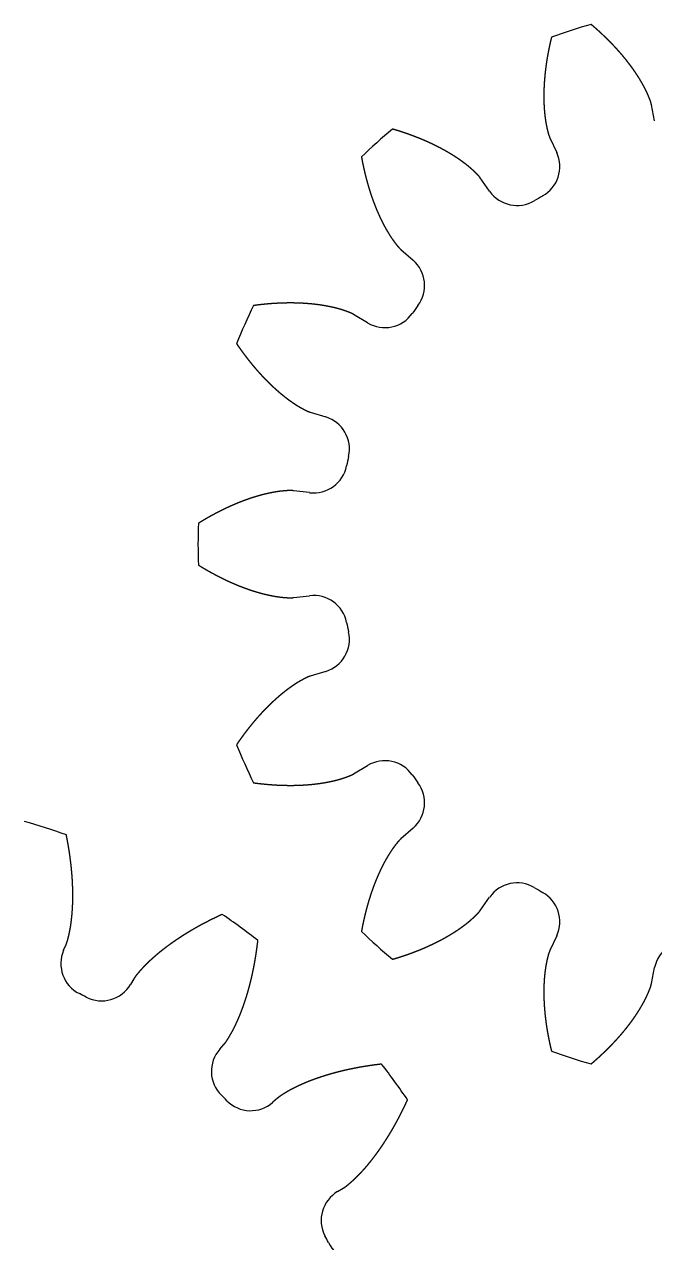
# Model space of a CAD drawing. Header units: millimetres. Extents: x -90 to 11, y -92 to 11.
# Drawn here: x -47.5 to -17.7, y -47 to 10.5 of the extents above; entities that cross this region are included whole.
import ezdxf

# ---------------------------------------------------------------- set-up
doc = ezdxf.new("R2010")
doc.units = ezdxf.units.MM
doc.layers.get('0').update_dxf_attribs({"linetype": 'CONTINUOUS'})

msp = doc.modelspace()

# ---------------------------------------------------------------- linework, layer by layer
for p, q in [((-17.721, 5.939), (-17.87, 6.694)), ((-22.669, 5.134), (-22.347, 4.436)), ((-25.511, 2.609), (-25.954, 3.238)), ((-29.704, -0.139), (-29.125, -0.645)), ((-31.273, -3.601), (-31.934, -3.207)), ((-33.986, -7.817), (-33.252, -8.045)), ((-34.011, -11.619), (-34.775, -11.527)), ((-34.775, -16.574), (-34.011, -16.482)), ((-33.252, -20.057), (-33.986, -20.284)), ((-31.934, -24.894), (-31.273, -24.5)), ((-29.125, -27.456), (-29.704, -27.962)), ((-25.954, -31.339), (-25.511, -30.711)), ((-22.347, -32.538), (-22.669, -33.235)), ((-45.627, -33.22), (-45.508, -32.944)), ((-17.87, -34.795), (-17.721, -34.041)), ((-42.313, -34.572), (-42.466, -34.83)), ((-38.255, -37.89), (-38.057, -37.665)), ((-35.522, -40.2), (-35.747, -40.398)), ((-32.688, -44.609), (-32.43, -44.456))]:
    msp.add_line(p, q)
for centre, radius, start, end in [((-13.783, -14.051), 25.5, 105.78773, 110.21227), ((-13.783, -14.051), 25.5, 129.78773, 134.21227), ((-23.787, 3.77), 1.588, -60.68977, 24.82449), ((-24.213, 3.524), 1.588, 215.17551, 300.68977), ((-13.783, -14.051), 18.849, 119.31023, 120.68977), ((-30.171, -1.84), 1.587, -36.68977, 48.82449), ((-13.783, -14.051), 25.5, 153.78773, 158.21227), ((-13.783, -14.051), 18.849, 143.31023, 144.68977), ((-30.46, -2.238), 1.588, 239.17551, 324.68977), ((-33.72, -9.561), 1.587, -12.68977, 72.82449), ((-13.783, -14.051), 18.849, 167.31023, 168.68977), ((-33.823, -10.043), 1.588, 263.17551, 348.68977), ((-13.783, -14.051), 25.5, 177.78773, 182.21227), ((-33.823, -18.059), 1.588, 11.31023, 96.82449), ((-13.783, -14.051), 18.849, 191.31023, 192.68977), ((-33.72, -18.54), 1.587, -72.82449, 12.68977), ((-13.783, -14.051), 25.5, 201.78773, 206.21227), ((-30.46, -25.863), 1.588, 35.31023, 120.82449), ((-13.783, -14.051), 18.849, 215.31023, 216.68977), ((-30.171, -26.261), 1.587, -48.82449, 36.68977), ((-56.683, -58.826), 33, 70.19029, 73.80971), ((-24.213, -31.625), 1.587, 59.31023, 144.82449), ((-13.783, -14.051), 18.849, 239.31023, 240.68977), ((-23.787, -31.871), 1.587, -24.82449, 60.68977), ((-56.683, -58.826), 33, 52.19029, 55.80971), ((-13.783, -14.051), 25.5, 225.78773, 230.21227), ((-16.164, -34.348), 1.588, 83.31023, 168.82449), ((-44.169, -33.849), 1.588, 156.67479, 243.38815), ((-43.832, -34.02), 1.588, 242.61185, 329.32521), ((-56.683, -58.826), 26.349, 62.61185, 63.38815), ((-37.063, -38.938), 1.588, 138.67479, 225.38815), ((-13.783, -14.051), 25.5, 249.78773, 254.21227), ((-56.683, -58.826), 33, 34.19029, 37.80971), ((-56.683, -58.826), 26.349, 44.61185, 45.38815), ((-36.795, -39.206), 1.588, 224.61185, 311.32521), ((-31.878, -45.974), 1.588, 120.67479, 207.38815), ((-56.683, -58.826), 26.349, 26.61185, 27.38815), ((-31.706, -46.312), 1.588, 206.61185, 293.32521)]:
    msp.add_arc(centre, radius, start, end)
for points in [[(-17.87, 6.694), (-17.872, 6.706), (-17.878, 6.732), (-17.887, 6.769), (-17.901, 6.819), (-17.922, 6.88), (-17.945, 6.941), (-17.969, 7.001), (-17.994, 7.061), (-18.019, 7.122), (-18.044, 7.182), (-18.071, 7.241), (-18.098, 7.301), (-18.126, 7.36), (-18.155, 7.419), (-18.186, 7.478), (-18.217, 7.536), (-18.248, 7.594), (-18.28, 7.653), (-18.313, 7.71), (-18.346, 7.768), (-18.38, 7.825), (-18.414, 7.883), (-18.449, 7.94), (-18.485, 7.997), (-18.521, 8.053), (-18.558, 8.11), (-18.595, 8.166), (-18.633, 8.222), (-18.671, 8.278), (-18.71, 8.333), (-18.749, 8.389), (-18.789, 8.444), (-18.829, 8.499), (-18.87, 8.554), (-18.911, 8.608), (-18.953, 8.663), (-18.995, 8.717), (-19.038, 8.771), (-19.081, 8.825), (-19.124, 8.878), (-19.168, 8.932), (-19.212, 8.985), (-19.257, 9.038), (-19.302, 9.091), (-19.348, 9.143), (-19.394, 9.196), (-19.44, 9.248), (-19.487, 9.3), (-19.534, 9.352), (-19.582, 9.404), (-19.63, 9.455), (-19.678, 9.506), (-19.727, 9.557), (-19.776, 9.608), (-19.825, 9.659), (-19.875, 9.709), (-19.925, 9.759), (-19.976, 9.809), (-20.027, 9.859), (-20.078, 9.909), (-20.13, 9.958), (-20.182, 10.007), (-20.234, 10.056), (-20.287, 10.105), (-20.34, 10.153), (-20.393, 10.202), (-20.447, 10.25), (-20.501, 10.298), (-20.555, 10.346), (-20.61, 10.393), (-20.654, 10.431), (-20.687, 10.459), (-20.71, 10.478), (-20.721, 10.487)], [(-22.593, 9.879), (-22.596, 9.865), (-22.603, 9.837), (-22.614, 9.794), (-22.627, 9.738), (-22.643, 9.667), (-22.659, 9.597), (-22.675, 9.526), (-22.69, 9.455), (-22.705, 9.385), (-22.719, 9.315), (-22.733, 9.244), (-22.747, 9.174), (-22.76, 9.103), (-22.773, 9.033), (-22.785, 8.963), (-22.797, 8.893), (-22.809, 8.822), (-22.82, 8.752), (-22.83, 8.682), (-22.841, 8.612), (-22.85, 8.542), (-22.86, 8.472), (-22.869, 8.402), (-22.877, 8.333), (-22.886, 8.263), (-22.893, 8.193), (-22.901, 8.124), (-22.907, 8.054), (-22.914, 7.985), (-22.92, 7.915), (-22.925, 7.846), (-22.93, 7.777), (-22.935, 7.708), (-22.939, 7.639), (-22.942, 7.57), (-22.946, 7.501), (-22.948, 7.432), (-22.951, 7.364), (-22.952, 7.295), (-22.953, 7.227), (-22.954, 7.159), (-22.954, 7.09), (-22.954, 7.022), (-22.953, 6.954), (-22.952, 6.887), (-22.95, 6.819), (-22.948, 6.752), (-22.945, 6.684), (-22.942, 6.617), (-22.938, 6.55), (-22.933, 6.483), (-22.928, 6.416), (-22.922, 6.35), (-22.916, 6.283), (-22.909, 6.217), (-22.901, 6.151), (-22.893, 6.085), (-22.884, 6.02), (-22.875, 5.954), (-22.865, 5.889), (-22.854, 5.824), (-22.842, 5.76), (-22.829, 5.695), (-22.815, 5.632), (-22.801, 5.568), (-22.786, 5.504), (-22.77, 5.441), (-22.754, 5.378), (-22.737, 5.316), (-22.718, 5.254), (-22.7, 5.205), (-22.685, 5.17), (-22.675, 5.146), (-22.669, 5.134)], [(-25.954, 3.238), (-25.962, 3.248), (-25.977, 3.269), (-26, 3.3), (-26.034, 3.339), (-26.077, 3.387), (-26.123, 3.433), (-26.169, 3.479), (-26.217, 3.524), (-26.264, 3.568), (-26.312, 3.613), (-26.36, 3.656), (-26.409, 3.7), (-26.459, 3.742), (-26.51, 3.784), (-26.561, 3.826), (-26.613, 3.867), (-26.666, 3.907), (-26.719, 3.947), (-26.772, 3.986), (-26.826, 4.026), (-26.88, 4.064), (-26.935, 4.103), (-26.99, 4.141), (-27.046, 4.178), (-27.102, 4.215), (-27.159, 4.251), (-27.215, 4.288), (-27.273, 4.323), (-27.33, 4.359), (-27.388, 4.394), (-27.447, 4.429), (-27.506, 4.463), (-27.565, 4.497), (-27.624, 4.53), (-27.684, 4.563), (-27.744, 4.596), (-27.805, 4.628), (-27.866, 4.66), (-27.927, 4.692), (-27.988, 4.723), (-28.05, 4.754), (-28.112, 4.785), (-28.175, 4.815), (-28.238, 4.845), (-28.301, 4.875), (-28.364, 4.904), (-28.427, 4.933), (-28.491, 4.961), (-28.556, 4.989), (-28.62, 5.017), (-28.685, 5.045), (-28.75, 5.072), (-28.815, 5.099), (-28.88, 5.125), (-28.946, 5.151), (-29.012, 5.177), (-29.079, 5.202), (-29.145, 5.227), (-29.212, 5.252), (-29.279, 5.277), (-29.346, 5.301), (-29.414, 5.325), (-29.481, 5.348), (-29.549, 5.371), (-29.618, 5.394), (-29.686, 5.416), (-29.755, 5.438), (-29.824, 5.46), (-29.893, 5.482), (-29.962, 5.503), (-30.018, 5.52), (-30.06, 5.532), (-30.087, 5.54), (-30.101, 5.544)], [(-31.564, 4.227), (-31.562, 4.212), (-31.557, 4.184), (-31.549, 4.141), (-31.538, 4.084), (-31.524, 4.013), (-31.51, 3.942), (-31.496, 3.871), (-31.481, 3.8), (-31.466, 3.73), (-31.45, 3.66), (-31.434, 3.59), (-31.418, 3.52), (-31.401, 3.45), (-31.384, 3.381), (-31.367, 3.312), (-31.35, 3.243), (-31.331, 3.174), (-31.313, 3.105), (-31.294, 3.037), (-31.275, 2.969), (-31.256, 2.901), (-31.236, 2.833), (-31.216, 2.766), (-31.195, 2.698), (-31.174, 2.631), (-31.153, 2.565), (-31.131, 2.498), (-31.109, 2.432), (-31.087, 2.366), (-31.064, 2.3), (-31.041, 2.235), (-31.017, 2.169), (-30.993, 2.104), (-30.969, 2.04), (-30.944, 1.975), (-30.919, 1.911), (-30.894, 1.847), (-30.868, 1.784), (-30.842, 1.72), (-30.815, 1.657), (-30.788, 1.595), (-30.76, 1.532), (-30.732, 1.47), (-30.704, 1.408), (-30.675, 1.347), (-30.646, 1.286), (-30.617, 1.225), (-30.587, 1.165), (-30.556, 1.105), (-30.525, 1.045), (-30.494, 0.986), (-30.462, 0.927), (-30.43, 0.869), (-30.397, 0.811), (-30.363, 0.753), (-30.33, 0.696), (-30.295, 0.639), (-30.261, 0.583), (-30.226, 0.527), (-30.19, 0.471), (-30.153, 0.416), (-30.116, 0.362), (-30.078, 0.309), (-30.04, 0.256), (-30, 0.204), (-29.961, 0.152), (-29.921, 0.1), (-29.881, 0.049), (-29.84, -0.001), (-29.797, -0.049), (-29.761, -0.086), (-29.733, -0.113), (-29.714, -0.13), (-29.704, -0.139)], [(-31.934, -3.207), (-31.945, -3.201), (-31.967, -3.188), (-32.001, -3.169), (-32.048, -3.147), (-32.107, -3.121), (-32.167, -3.098), (-32.228, -3.075), (-32.29, -3.053), (-32.351, -3.032), (-32.413, -3.011), (-32.475, -2.99), (-32.538, -2.971), (-32.6, -2.952), (-32.664, -2.934), (-32.728, -2.917), (-32.792, -2.901), (-32.856, -2.886), (-32.921, -2.871), (-32.986, -2.856), (-33.051, -2.842), (-33.116, -2.829), (-33.182, -2.816), (-33.247, -2.804), (-33.313, -2.793), (-33.38, -2.782), (-33.446, -2.771), (-33.513, -2.761), (-33.58, -2.752), (-33.647, -2.743), (-33.714, -2.735), (-33.782, -2.727), (-33.849, -2.719), (-33.917, -2.712), (-33.985, -2.706), (-34.053, -2.7), (-34.122, -2.695), (-34.19, -2.69), (-34.259, -2.685), (-34.327, -2.681), (-34.396, -2.678), (-34.465, -2.674), (-34.535, -2.672), (-34.604, -2.67), (-34.673, -2.668), (-34.743, -2.666), (-34.813, -2.665), (-34.883, -2.665), (-34.953, -2.665), (-35.023, -2.665), (-35.093, -2.666), (-35.163, -2.667), (-35.234, -2.669), (-35.304, -2.671), (-35.375, -2.674), (-35.445, -2.676), (-35.516, -2.68), (-35.587, -2.683), (-35.658, -2.688), (-35.729, -2.692), (-35.8, -2.697), (-35.872, -2.702), (-35.943, -2.708), (-36.014, -2.714), (-36.086, -2.721), (-36.157, -2.728), (-36.229, -2.735), (-36.301, -2.743), (-36.373, -2.751), (-36.444, -2.759), (-36.516, -2.768), (-36.574, -2.776), (-36.617, -2.781), (-36.646, -2.785), (-36.66, -2.787)], [(-37.461, -4.586), (-37.453, -4.598), (-37.437, -4.622), (-37.412, -4.658), (-37.379, -4.706), (-37.337, -4.765), (-37.296, -4.824), (-37.254, -4.883), (-37.211, -4.941), (-37.169, -5), (-37.126, -5.057), (-37.083, -5.115), (-37.04, -5.172), (-36.996, -5.229), (-36.953, -5.285), (-36.909, -5.342), (-36.865, -5.397), (-36.82, -5.453), (-36.775, -5.508), (-36.731, -5.563), (-36.685, -5.618), (-36.64, -5.672), (-36.594, -5.725), (-36.548, -5.779), (-36.502, -5.832), (-36.456, -5.885), (-36.409, -5.937), (-36.362, -5.989), (-36.315, -6.04), (-36.268, -6.092), (-36.221, -6.143), (-36.173, -6.193), (-36.125, -6.243), (-36.076, -6.293), (-36.028, -6.342), (-35.979, -6.391), (-35.93, -6.439), (-35.881, -6.487), (-35.831, -6.535), (-35.781, -6.582), (-35.731, -6.628), (-35.681, -6.675), (-35.631, -6.72), (-35.58, -6.766), (-35.529, -6.811), (-35.478, -6.855), (-35.426, -6.899), (-35.374, -6.942), (-35.322, -6.985), (-35.27, -7.028), (-35.218, -7.07), (-35.165, -7.111), (-35.112, -7.152), (-35.059, -7.192), (-35.005, -7.232), (-34.951, -7.271), (-34.897, -7.309), (-34.843, -7.347), (-34.788, -7.385), (-34.733, -7.422), (-34.678, -7.458), (-34.622, -7.493), (-34.566, -7.527), (-34.51, -7.56), (-34.453, -7.593), (-34.396, -7.625), (-34.339, -7.656), (-34.282, -7.687), (-34.224, -7.717), (-34.166, -7.746), (-34.107, -7.773), (-34.06, -7.793), (-34.023, -7.806), (-33.999, -7.814), (-33.986, -7.817)], [(-34.775, -11.527), (-34.788, -11.526), (-34.813, -11.523), (-34.852, -11.52), (-34.904, -11.519), (-34.968, -11.519), (-35.033, -11.522), (-35.098, -11.526), (-35.163, -11.531), (-35.228, -11.537), (-35.293, -11.543), (-35.358, -11.549), (-35.423, -11.557), (-35.488, -11.565), (-35.553, -11.575), (-35.618, -11.585), (-35.683, -11.597), (-35.748, -11.609), (-35.814, -11.621), (-35.879, -11.635), (-35.944, -11.648), (-36.009, -11.663), (-36.074, -11.678), (-36.139, -11.693), (-36.204, -11.71), (-36.269, -11.727), (-36.334, -11.744), (-36.399, -11.762), (-36.464, -11.781), (-36.529, -11.8), (-36.594, -11.82), (-36.659, -11.84), (-36.723, -11.861), (-36.788, -11.882), (-36.853, -11.904), (-36.917, -11.926), (-36.982, -11.949), (-37.047, -11.972), (-37.111, -11.996), (-37.176, -12.02), (-37.24, -12.045), (-37.304, -12.07), (-37.369, -12.096), (-37.433, -12.122), (-37.497, -12.149), (-37.561, -12.176), (-37.625, -12.203), (-37.689, -12.231), (-37.753, -12.26), (-37.817, -12.289), (-37.881, -12.318), (-37.945, -12.348), (-38.008, -12.378), (-38.072, -12.408), (-38.135, -12.439), (-38.199, -12.471), (-38.262, -12.503), (-38.325, -12.535), (-38.389, -12.567), (-38.452, -12.601), (-38.515, -12.634), (-38.578, -12.668), (-38.64, -12.702), (-38.703, -12.737), (-38.766, -12.772), (-38.828, -12.807), (-38.891, -12.843), (-38.953, -12.879), (-39.016, -12.916), (-39.078, -12.953), (-39.14, -12.99), (-39.19, -13.021), (-39.227, -13.043), (-39.251, -13.059), (-39.264, -13.066)], [(-39.264, -15.035), (-39.251, -15.043), (-39.227, -15.058), (-39.19, -15.081), (-39.14, -15.111), (-39.078, -15.148), (-39.016, -15.185), (-38.953, -15.222), (-38.891, -15.258), (-38.828, -15.294), (-38.766, -15.329), (-38.703, -15.364), (-38.64, -15.399), (-38.578, -15.433), (-38.515, -15.467), (-38.452, -15.501), (-38.389, -15.534), (-38.325, -15.566), (-38.262, -15.599), (-38.199, -15.631), (-38.135, -15.662), (-38.072, -15.693), (-38.008, -15.723), (-37.945, -15.754), (-37.881, -15.783), (-37.817, -15.813), (-37.753, -15.841), (-37.689, -15.87), (-37.625, -15.898), (-37.561, -15.925), (-37.497, -15.952), (-37.433, -15.979), (-37.369, -16.005), (-37.304, -16.031), (-37.24, -16.056), (-37.176, -16.081), (-37.111, -16.105), (-37.047, -16.129), (-36.982, -16.152), (-36.917, -16.175), (-36.853, -16.197), (-36.788, -16.219), (-36.723, -16.24), (-36.659, -16.261), (-36.594, -16.281), (-36.529, -16.301), (-36.464, -16.32), (-36.399, -16.339), (-36.334, -16.357), (-36.269, -16.375), (-36.204, -16.392), (-36.139, -16.408), (-36.074, -16.424), (-36.009, -16.439), (-35.944, -16.453), (-35.879, -16.467), (-35.814, -16.48), (-35.748, -16.493), (-35.683, -16.505), (-35.618, -16.516), (-35.553, -16.526), (-35.488, -16.536), (-35.423, -16.545), (-35.358, -16.552), (-35.293, -16.559), (-35.228, -16.565), (-35.163, -16.57), (-35.098, -16.575), (-35.033, -16.579), (-34.968, -16.582), (-34.904, -16.583), (-34.852, -16.581), (-34.813, -16.578), (-34.788, -16.575), (-34.775, -16.574)], [(-33.986, -20.284), (-33.999, -20.288), (-34.023, -20.296), (-34.06, -20.309), (-34.107, -20.328), (-34.166, -20.355), (-34.224, -20.384), (-34.282, -20.414), (-34.339, -20.445), (-34.396, -20.476), (-34.453, -20.508), (-34.51, -20.541), (-34.566, -20.574), (-34.622, -20.608), (-34.678, -20.644), (-34.733, -20.68), (-34.788, -20.717), (-34.843, -20.754), (-34.897, -20.792), (-34.951, -20.831), (-35.005, -20.87), (-35.059, -20.909), (-35.112, -20.949), (-35.165, -20.99), (-35.218, -21.032), (-35.27, -21.074), (-35.322, -21.116), (-35.374, -21.159), (-35.426, -21.202), (-35.478, -21.246), (-35.529, -21.291), (-35.58, -21.336), (-35.631, -21.381), (-35.681, -21.427), (-35.731, -21.473), (-35.781, -21.52), (-35.831, -21.567), (-35.881, -21.614), (-35.93, -21.662), (-35.979, -21.711), (-36.028, -21.759), (-36.076, -21.809), (-36.125, -21.858), (-36.173, -21.908), (-36.221, -21.959), (-36.268, -22.01), (-36.315, -22.061), (-36.362, -22.112), (-36.409, -22.164), (-36.456, -22.217), (-36.502, -22.269), (-36.548, -22.322), (-36.594, -22.376), (-36.64, -22.43), (-36.685, -22.484), (-36.731, -22.538), (-36.775, -22.593), (-36.82, -22.648), (-36.865, -22.704), (-36.909, -22.76), (-36.953, -22.816), (-36.996, -22.872), (-37.04, -22.929), (-37.083, -22.986), (-37.126, -23.044), (-37.169, -23.102), (-37.211, -23.16), (-37.254, -23.218), (-37.296, -23.277), (-37.337, -23.336), (-37.379, -23.396), (-37.412, -23.443), (-37.437, -23.479), (-37.453, -23.503), (-37.461, -23.515)], [(-36.66, -25.314), (-36.646, -25.316), (-36.617, -25.32), (-36.574, -25.326), (-36.516, -25.333), (-36.444, -25.342), (-36.373, -25.35), (-36.301, -25.358), (-36.229, -25.366), (-36.157, -25.373), (-36.086, -25.38), (-36.014, -25.387), (-35.943, -25.393), (-35.872, -25.399), (-35.8, -25.404), (-35.729, -25.409), (-35.658, -25.414), (-35.587, -25.418), (-35.516, -25.422), (-35.445, -25.425), (-35.375, -25.428), (-35.304, -25.43), (-35.234, -25.432), (-35.163, -25.434), (-35.093, -25.435), (-35.023, -25.436), (-34.953, -25.436), (-34.883, -25.436), (-34.813, -25.436), (-34.743, -25.435), (-34.673, -25.434), (-34.604, -25.432), (-34.535, -25.429), (-34.465, -25.427), (-34.396, -25.424), (-34.327, -25.42), (-34.259, -25.416), (-34.19, -25.412), (-34.122, -25.407), (-34.053, -25.401), (-33.985, -25.395), (-33.917, -25.389), (-33.849, -25.382), (-33.782, -25.374), (-33.714, -25.367), (-33.647, -25.358), (-33.58, -25.349), (-33.513, -25.34), (-33.446, -25.33), (-33.38, -25.32), (-33.313, -25.309), (-33.247, -25.297), (-33.182, -25.285), (-33.116, -25.272), (-33.051, -25.259), (-32.986, -25.245), (-32.921, -25.231), (-32.856, -25.216), (-32.792, -25.2), (-32.728, -25.184), (-32.664, -25.167), (-32.6, -25.149), (-32.538, -25.131), (-32.475, -25.111), (-32.413, -25.091), (-32.351, -25.07), (-32.29, -25.048), (-32.228, -25.026), (-32.167, -25.004), (-32.107, -24.98), (-32.048, -24.954), (-32.001, -24.932), (-31.967, -24.913), (-31.945, -24.901), (-31.934, -24.894)], [(-45.508, -32.944), (-45.502, -32.931), (-45.491, -32.905), (-45.476, -32.866), (-45.458, -32.812), (-45.438, -32.744), (-45.419, -32.675), (-45.402, -32.606), (-45.386, -32.536), (-45.37, -32.467), (-45.355, -32.397), (-45.34, -32.327), (-45.326, -32.256), (-45.313, -32.186), (-45.301, -32.115), (-45.29, -32.044), (-45.28, -31.972), (-45.27, -31.9), (-45.261, -31.828), (-45.253, -31.756), (-45.245, -31.684), (-45.237, -31.612), (-45.231, -31.539), (-45.224, -31.466), (-45.219, -31.393), (-45.214, -31.32), (-45.209, -31.247), (-45.205, -31.174), (-45.202, -31.1), (-45.199, -31.027), (-45.197, -30.953), (-45.195, -30.879), (-45.194, -30.805), (-45.193, -30.731), (-45.192, -30.657), (-45.192, -30.582), (-45.193, -30.508), (-45.194, -30.433), (-45.196, -30.359), (-45.198, -30.284), (-45.2, -30.209), (-45.203, -30.134), (-45.206, -30.059), (-45.21, -29.984), (-45.214, -29.909), (-45.219, -29.834), (-45.224, -29.758), (-45.229, -29.683), (-45.235, -29.607), (-45.242, -29.532), (-45.249, -29.456), (-45.256, -29.381), (-45.263, -29.305), (-45.271, -29.229), (-45.28, -29.153), (-45.289, -29.077), (-45.298, -29.001), (-45.308, -28.925), (-45.318, -28.849), (-45.328, -28.773), (-45.339, -28.696), (-45.35, -28.62), (-45.362, -28.544), (-45.374, -28.468), (-45.386, -28.391), (-45.399, -28.315), (-45.412, -28.238), (-45.426, -28.162), (-45.44, -28.085), (-45.454, -28.009), (-45.469, -27.932), (-45.481, -27.871), (-45.49, -27.825), (-45.496, -27.794), (-45.499, -27.779)], [(-29.704, -27.962), (-29.714, -27.971), (-29.733, -27.988), (-29.761, -28.015), (-29.797, -28.052), (-29.84, -28.101), (-29.881, -28.151), (-29.921, -28.202), (-29.961, -28.253), (-30, -28.305), (-30.04, -28.357), (-30.078, -28.41), (-30.116, -28.464), (-30.153, -28.518), (-30.19, -28.572), (-30.226, -28.628), (-30.261, -28.684), (-30.295, -28.74), (-30.33, -28.797), (-30.363, -28.854), (-30.397, -28.912), (-30.43, -28.97), (-30.462, -29.028), (-30.494, -29.087), (-30.525, -29.146), (-30.556, -29.206), (-30.587, -29.266), (-30.617, -29.327), (-30.646, -29.387), (-30.675, -29.448), (-30.704, -29.51), (-30.732, -29.571), (-30.76, -29.634), (-30.788, -29.696), (-30.815, -29.759), (-30.842, -29.822), (-30.868, -29.885), (-30.894, -29.948), (-30.919, -30.012), (-30.944, -30.076), (-30.969, -30.141), (-30.993, -30.206), (-31.017, -30.271), (-31.041, -30.336), (-31.064, -30.401), (-31.087, -30.467), (-31.109, -30.533), (-31.131, -30.599), (-31.153, -30.666), (-31.174, -30.733), (-31.195, -30.8), (-31.216, -30.867), (-31.236, -30.934), (-31.256, -31.002), (-31.275, -31.07), (-31.294, -31.138), (-31.313, -31.206), (-31.331, -31.275), (-31.35, -31.344), (-31.367, -31.413), (-31.384, -31.482), (-31.401, -31.552), (-31.418, -31.621), (-31.434, -31.691), (-31.45, -31.761), (-31.466, -31.831), (-31.481, -31.902), (-31.496, -31.972), (-31.51, -32.043), (-31.524, -32.114), (-31.538, -32.185), (-31.549, -32.242), (-31.557, -32.285), (-31.562, -32.314), (-31.564, -32.328)], [(-38.139, -31.529), (-38.153, -31.535), (-38.182, -31.548), (-38.224, -31.568), (-38.281, -31.594), (-38.352, -31.627), (-38.422, -31.661), (-38.492, -31.695), (-38.562, -31.729), (-38.632, -31.763), (-38.701, -31.797), (-38.77, -31.832), (-38.839, -31.868), (-38.908, -31.903), (-38.976, -31.939), (-39.044, -31.975), (-39.112, -32.011), (-39.179, -32.048), (-39.246, -32.085), (-39.313, -32.122), (-39.38, -32.159), (-39.446, -32.197), (-39.512, -32.235), (-39.578, -32.273), (-39.644, -32.312), (-39.709, -32.351), (-39.774, -32.39), (-39.838, -32.43), (-39.903, -32.47), (-39.967, -32.51), (-40.03, -32.55), (-40.094, -32.591), (-40.157, -32.632), (-40.219, -32.674), (-40.281, -32.715), (-40.343, -32.757), (-40.405, -32.8), (-40.466, -32.842), (-40.527, -32.885), (-40.588, -32.929), (-40.648, -32.972), (-40.708, -33.016), (-40.767, -33.06), (-40.826, -33.105), (-40.885, -33.15), (-40.943, -33.195), (-41.001, -33.241), (-41.059, -33.287), (-41.116, -33.333), (-41.172, -33.38), (-41.228, -33.427), (-41.284, -33.474), (-41.339, -33.522), (-41.394, -33.57), (-41.448, -33.619), (-41.502, -33.667), (-41.555, -33.717), (-41.608, -33.766), (-41.661, -33.816), (-41.712, -33.867), (-41.764, -33.917), (-41.814, -33.969), (-41.863, -34.021), (-41.912, -34.073), (-41.96, -34.127), (-42.008, -34.18), (-42.055, -34.234), (-42.101, -34.288), (-42.147, -34.342), (-42.192, -34.397), (-42.236, -34.454), (-42.268, -34.5), (-42.291, -34.536), (-42.306, -34.56), (-42.313, -34.572)], [(-30.101, -33.645), (-30.087, -33.641), (-30.06, -33.633), (-30.018, -33.621), (-29.962, -33.604), (-29.893, -33.583), (-29.824, -33.562), (-29.755, -33.54), (-29.686, -33.518), (-29.618, -33.495), (-29.549, -33.472), (-29.481, -33.449), (-29.414, -33.426), (-29.346, -33.402), (-29.279, -33.378), (-29.212, -33.354), (-29.145, -33.329), (-29.079, -33.304), (-29.012, -33.278), (-28.946, -33.252), (-28.88, -33.226), (-28.815, -33.2), (-28.75, -33.173), (-28.685, -33.146), (-28.62, -33.118), (-28.556, -33.091), (-28.491, -33.062), (-28.427, -33.034), (-28.364, -33.005), (-28.301, -32.976), (-28.238, -32.946), (-28.175, -32.917), (-28.112, -32.886), (-28.05, -32.856), (-27.988, -32.825), (-27.927, -32.793), (-27.866, -32.762), (-27.805, -32.73), (-27.744, -32.697), (-27.684, -32.665), (-27.624, -32.631), (-27.565, -32.598), (-27.506, -32.564), (-27.447, -32.53), (-27.388, -32.495), (-27.33, -32.46), (-27.273, -32.425), (-27.215, -32.389), (-27.159, -32.353), (-27.102, -32.316), (-27.046, -32.279), (-26.99, -32.242), (-26.935, -32.204), (-26.88, -32.166), (-26.826, -32.127), (-26.772, -32.088), (-26.719, -32.048), (-26.666, -32.008), (-26.613, -31.968), (-26.561, -31.927), (-26.51, -31.886), (-26.459, -31.844), (-26.409, -31.801), (-26.36, -31.758), (-26.312, -31.714), (-26.264, -31.669), (-26.217, -31.625), (-26.169, -31.58), (-26.123, -31.534), (-26.077, -31.488), (-26.034, -31.441), (-26, -31.401), (-25.977, -31.371), (-25.962, -31.35), (-25.954, -31.339)], [(-38.057, -37.665), (-38.048, -37.654), (-38.029, -37.632), (-38.003, -37.599), (-37.969, -37.554), (-37.928, -37.495), (-37.89, -37.436), (-37.852, -37.375), (-37.815, -37.314), (-37.779, -37.253), (-37.742, -37.191), (-37.707, -37.129), (-37.672, -37.066), (-37.638, -37.003), (-37.604, -36.939), (-37.572, -36.875), (-37.54, -36.81), (-37.509, -36.745), (-37.478, -36.679), (-37.447, -36.613), (-37.417, -36.547), (-37.388, -36.481), (-37.359, -36.414), (-37.331, -36.346), (-37.303, -36.279), (-37.276, -36.211), (-37.249, -36.143), (-37.222, -36.074), (-37.196, -36.005), (-37.171, -35.936), (-37.146, -35.867), (-37.121, -35.797), (-37.097, -35.727), (-37.073, -35.657), (-37.05, -35.586), (-37.027, -35.516), (-37.005, -35.445), (-36.983, -35.373), (-36.961, -35.302), (-36.94, -35.23), (-36.919, -35.158), (-36.899, -35.086), (-36.879, -35.014), (-36.859, -34.941), (-36.84, -34.868), (-36.821, -34.795), (-36.803, -34.722), (-36.784, -34.649), (-36.767, -34.575), (-36.749, -34.501), (-36.733, -34.427), (-36.716, -34.353), (-36.7, -34.278), (-36.684, -34.204), (-36.669, -34.129), (-36.654, -34.054), (-36.639, -33.979), (-36.625, -33.904), (-36.611, -33.828), (-36.597, -33.752), (-36.584, -33.677), (-36.571, -33.601), (-36.558, -33.524), (-36.546, -33.448), (-36.534, -33.372), (-36.523, -33.295), (-36.512, -33.218), (-36.501, -33.141), (-36.491, -33.064), (-36.481, -32.987), (-36.471, -32.909), (-36.464, -32.847), (-36.458, -32.801), (-36.454, -32.77), (-36.453, -32.754)], [(-22.669, -33.235), (-22.675, -33.247), (-22.685, -33.271), (-22.7, -33.307), (-22.718, -33.355), (-22.737, -33.417), (-22.754, -33.479), (-22.77, -33.542), (-22.786, -33.606), (-22.801, -33.669), (-22.815, -33.733), (-22.829, -33.797), (-22.842, -33.861), (-22.854, -33.925), (-22.865, -33.99), (-22.875, -34.055), (-22.884, -34.121), (-22.893, -34.187), (-22.901, -34.252), (-22.909, -34.318), (-22.916, -34.385), (-22.922, -34.451), (-22.928, -34.517), (-22.933, -34.584), (-22.938, -34.651), (-22.942, -34.718), (-22.945, -34.785), (-22.948, -34.853), (-22.95, -34.92), (-22.952, -34.988), (-22.953, -35.056), (-22.954, -35.124), (-22.954, -35.192), (-22.954, -35.26), (-22.953, -35.328), (-22.952, -35.397), (-22.951, -35.465), (-22.948, -35.534), (-22.946, -35.602), (-22.942, -35.671), (-22.939, -35.74), (-22.935, -35.809), (-22.93, -35.878), (-22.925, -35.947), (-22.92, -36.017), (-22.914, -36.086), (-22.907, -36.155), (-22.901, -36.225), (-22.893, -36.295), (-22.886, -36.364), (-22.877, -36.434), (-22.869, -36.504), (-22.86, -36.574), (-22.85, -36.643), (-22.841, -36.713), (-22.83, -36.783), (-22.82, -36.854), (-22.809, -36.924), (-22.797, -36.994), (-22.785, -37.064), (-22.773, -37.134), (-22.76, -37.205), (-22.747, -37.275), (-22.733, -37.345), (-22.719, -37.416), (-22.705, -37.486), (-22.69, -37.557), (-22.675, -37.627), (-22.659, -37.698), (-22.643, -37.768), (-22.627, -37.839), (-22.614, -37.896), (-22.603, -37.938), (-22.596, -37.966), (-22.593, -37.98)], [(-20.721, -38.589), (-20.71, -38.579), (-20.687, -38.56), (-20.654, -38.532), (-20.61, -38.494), (-20.555, -38.447), (-20.501, -38.399), (-20.447, -38.351), (-20.393, -38.303), (-20.34, -38.255), (-20.287, -38.206), (-20.234, -38.157), (-20.182, -38.108), (-20.13, -38.059), (-20.078, -38.01), (-20.027, -37.96), (-19.976, -37.91), (-19.925, -37.86), (-19.875, -37.81), (-19.825, -37.76), (-19.776, -37.709), (-19.727, -37.658), (-19.678, -37.607), (-19.63, -37.556), (-19.582, -37.505), (-19.534, -37.453), (-19.487, -37.401), (-19.44, -37.349), (-19.394, -37.297), (-19.348, -37.245), (-19.302, -37.192), (-19.257, -37.139), (-19.212, -37.086), (-19.168, -37.033), (-19.124, -36.98), (-19.081, -36.926), (-19.038, -36.872), (-18.995, -36.818), (-18.953, -36.764), (-18.911, -36.709), (-18.87, -36.655), (-18.829, -36.6), (-18.789, -36.545), (-18.749, -36.49), (-18.71, -36.434), (-18.671, -36.379), (-18.633, -36.323), (-18.595, -36.267), (-18.558, -36.211), (-18.521, -36.154), (-18.485, -36.098), (-18.449, -36.041), (-18.414, -35.984), (-18.38, -35.927), (-18.346, -35.869), (-18.313, -35.812), (-18.28, -35.754), (-18.248, -35.696), (-18.217, -35.638), (-18.186, -35.579), (-18.155, -35.52), (-18.126, -35.461), (-18.098, -35.402), (-18.071, -35.343), (-18.044, -35.283), (-18.019, -35.223), (-17.994, -35.163), (-17.969, -35.102), (-17.945, -35.042), (-17.922, -34.981), (-17.901, -34.92), (-17.887, -34.87), (-17.878, -34.833), (-17.872, -34.808), (-17.87, -34.795)], [(-30.611, -38.595), (-30.627, -38.597), (-30.658, -38.601), (-30.705, -38.606), (-30.767, -38.614), (-30.844, -38.623), (-30.921, -38.633), (-30.998, -38.644), (-31.075, -38.655), (-31.152, -38.666), (-31.229, -38.677), (-31.305, -38.689), (-31.382, -38.701), (-31.458, -38.714), (-31.534, -38.726), (-31.61, -38.74), (-31.686, -38.753), (-31.761, -38.767), (-31.836, -38.782), (-31.911, -38.796), (-31.986, -38.811), (-32.061, -38.827), (-32.136, -38.842), (-32.21, -38.859), (-32.285, -38.875), (-32.359, -38.892), (-32.432, -38.909), (-32.506, -38.927), (-32.579, -38.945), (-32.653, -38.964), (-32.726, -38.982), (-32.799, -39.002), (-32.871, -39.021), (-32.944, -39.041), (-33.016, -39.062), (-33.088, -39.082), (-33.159, -39.104), (-33.231, -39.125), (-33.302, -39.147), (-33.373, -39.17), (-33.444, -39.193), (-33.514, -39.216), (-33.584, -39.24), (-33.654, -39.264), (-33.724, -39.288), (-33.793, -39.314), (-33.863, -39.339), (-33.931, -39.365), (-34, -39.391), (-34.068, -39.418), (-34.136, -39.446), (-34.204, -39.473), (-34.271, -39.502), (-34.338, -39.531), (-34.404, -39.56), (-34.471, -39.59), (-34.537, -39.62), (-34.602, -39.651), (-34.667, -39.682), (-34.732, -39.714), (-34.797, -39.747), (-34.86, -39.78), (-34.924, -39.814), (-34.986, -39.849), (-35.048, -39.885), (-35.11, -39.921), (-35.171, -39.958), (-35.232, -39.995), (-35.293, -40.032), (-35.353, -40.071), (-35.411, -40.111), (-35.457, -40.145), (-35.49, -40.172), (-35.511, -40.19), (-35.522, -40.2)], [(-32.43, -44.456), (-32.417, -44.449), (-32.393, -44.434), (-32.358, -44.411), (-32.311, -44.378), (-32.255, -44.335), (-32.2, -44.29), (-32.145, -44.244), (-32.091, -44.197), (-32.037, -44.15), (-31.984, -44.103), (-31.931, -44.055), (-31.878, -44.006), (-31.826, -43.957), (-31.775, -43.906), (-31.724, -43.855), (-31.674, -43.803), (-31.624, -43.751), (-31.574, -43.698), (-31.525, -43.645), (-31.476, -43.591), (-31.427, -43.537), (-31.379, -43.482), (-31.331, -43.427), (-31.284, -43.371), (-31.237, -43.315), (-31.19, -43.258), (-31.144, -43.201), (-31.098, -43.144), (-31.053, -43.086), (-31.007, -43.028), (-30.962, -42.969), (-30.918, -42.91), (-30.874, -42.85), (-30.83, -42.791), (-30.786, -42.73), (-30.743, -42.67), (-30.7, -42.609), (-30.657, -42.548), (-30.615, -42.486), (-30.573, -42.424), (-30.531, -42.362), (-30.49, -42.299), (-30.449, -42.236), (-30.408, -42.173), (-30.367, -42.109), (-30.327, -42.045), (-30.287, -41.981), (-30.248, -41.916), (-30.208, -41.852), (-30.169, -41.786), (-30.131, -41.721), (-30.092, -41.655), (-30.054, -41.589), (-30.017, -41.523), (-29.979, -41.456), (-29.942, -41.389), (-29.905, -41.322), (-29.868, -41.254), (-29.832, -41.187), (-29.796, -41.118), (-29.76, -41.05), (-29.725, -40.982), (-29.69, -40.913), (-29.655, -40.844), (-29.62, -40.774), (-29.586, -40.705), (-29.552, -40.635), (-29.518, -40.565), (-29.485, -40.494), (-29.452, -40.424), (-29.425, -40.367), (-29.406, -40.324), (-29.393, -40.296), (-29.386, -40.282)]]:
    msp.add_open_spline(points, degree=5)

doc.saveas('drawing.dxf')
